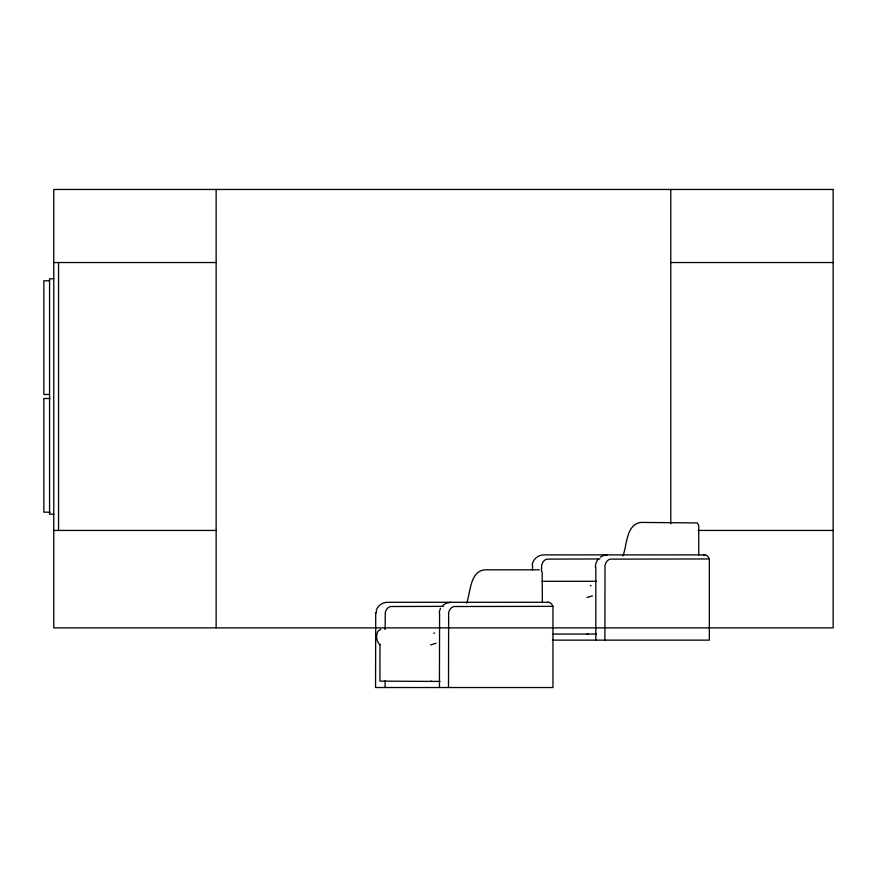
<?xml version="1.0" encoding="UTF-8"?>
<svg xmlns="http://www.w3.org/2000/svg" width="877" height="877" viewBox="0 0 877 877"><rect width="100%" height="100%" fill="white"/><g stroke="black" fill="none" stroke-linecap="round" stroke-linejoin="round"><path stroke-width="1.32" d="M375.718 612.552L375.553 687.535L552.959 687.535L552.959 606.347A10.151 5.657 90 0 0 547.127 602.554M439.585 612.88L439.443 687.535M532.591 565.49L532.449 569.962M595.319 567.178L596.053 562.815L598.048 559.219M440.079 681.44L379.927 681.133L379.982 644.431M466.652 603.233C470.664 592.337 469.787 571.245 484.926 569.809L539.3 569.809M623.032 555.843C627.044 544.946 626.178 523.854 641.306 522.418L697.347 522.933L698.739 525.466L698.739 555.24M439.136 612.299L440.517 608.298M532.142 564.898C532.931 559.307 538.094 554.933 543.718 554.889L704.812 554.889M376.288 610.217C377.855 605.59 382.471 602.356 387.327 602.291L548.432 602.291M443.06 605.24L445.626 603.464L450.712 602.291M600.307 557.169L603.869 555.393L607.092 554.889M380.706 629.291L378.064 631.111C375.63 635.452 376.277 641.306 379.927 644.781M433.874 633.304L434.63 632.92M590.254 585.902L591.01 585.518M436.077 643.258L430.618 644.913M592.457 595.856L586.998 597.511M586.998 634.049L588.05 633.731M430.618 681.44L431.67 681.133M53.771 262.53L216.137 262.53M670.773 262.53L833.15 262.53M53.771 278.776L49.561 278.776L49.561 514.207L53.771 514.207M49.561 280.804L43.85 280.804L43.85 394.464L49.561 394.464M50.044 398.52L43.85 398.52L43.85 512.179L50.044 512.179M53.771 530.442L216.137 530.442M698.07 530.442L833.15 530.442M599.89 558.945L546.93 559.12A8.101 6.72 -90 0 0 541.646 565.49L541.504 571.311M552.357 640.133L709.34 640.133L709.34 558.945L610.304 559.12A8.101 6.72 -90 0 0 605.02 565.49L604.878 640.133M542.118 581.276L596.59 581.276M443.51 606.347L390.55 606.522A8.101 6.72 -90 0 0 385.266 612.88L385.113 629.511M552.959 606.347L453.924 606.522A8.101 6.72 -90 0 0 448.64 612.88L448.498 687.535M553.113 634.049L596.459 634.049M542.172 571.804L542.359 602.642M670.773 189.465L670.773 523.744M595.823 567.266L595.823 640.133M385.113 680.782L385.113 687.535M216.137 189.465L216.137 627.866M58.54 262.53L58.54 530.442M376.211 612.88A8.101 6.72 -90 0 1 376.595 611.368M703.507 555.163A10.151 5.657 90 0 1 709.34 558.945M833.15 189.465L53.771 189.465L53.771 627.866L833.15 627.866L833.15 189.465"/></g></svg>
